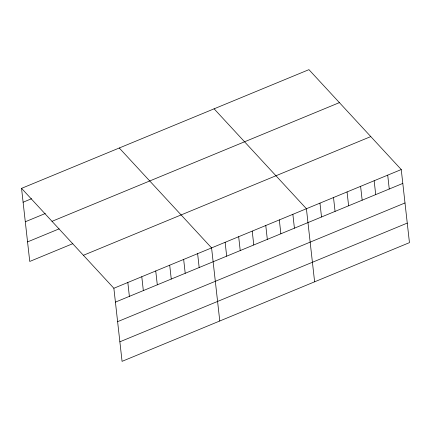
<?xml version="1.0" encoding="UTF-8"?>
<svg xmlns="http://www.w3.org/2000/svg" width="431" height="431" viewBox="0 0 431 431"><rect width="100%" height="100%" fill="white"/><g stroke="black" fill="none" stroke-linecap="round" stroke-linejoin="round"><path stroke-width="0.65" d="M21.55 188.358L308.935 69.65L401.25 169.55L409.45 242.642L122.065 361.35L113.865 288.264L21.55 188.358L29.75 261.45L72.839 243.65M23.107 202.22L31.603 198.707M25.294 221.766L45.325 213.49M52.016 221.329L339.402 102.616M27.557 241.904L59.117 228.866M83.404 255.292L370.789 136.584M113.865 288.264L401.25 169.55M115.422 302.12L402.807 183.412M117.615 321.666L405 202.958M119.872 341.805L407.257 223.096M214.099 108.822L306.414 208.728L314.614 281.815M119.263 147.995L211.578 247.9L219.778 320.993M387.706 175.148L389.258 189.01M374.156 180.745L375.708 194.602M360.607 186.343L362.164 200.2M347.057 191.94L348.614 205.797M333.513 197.533L335.065 211.395M319.964 203.13L321.515 216.987M292.864 214.326L294.421 228.182M279.32 219.918L280.872 233.78M265.771 225.515L267.322 239.377M252.221 231.113L253.778 244.97M238.672 236.711L240.229 250.567M225.127 242.303L226.679 256.165M197.619 253.665L199.176 267.527M183.66 259.435L185.217 273.292M169.701 265.2L171.258 279.056M155.742 270.964L157.299 284.826M141.783 276.729L143.34 290.591M127.824 282.499L129.381 296.356"/></g></svg>
